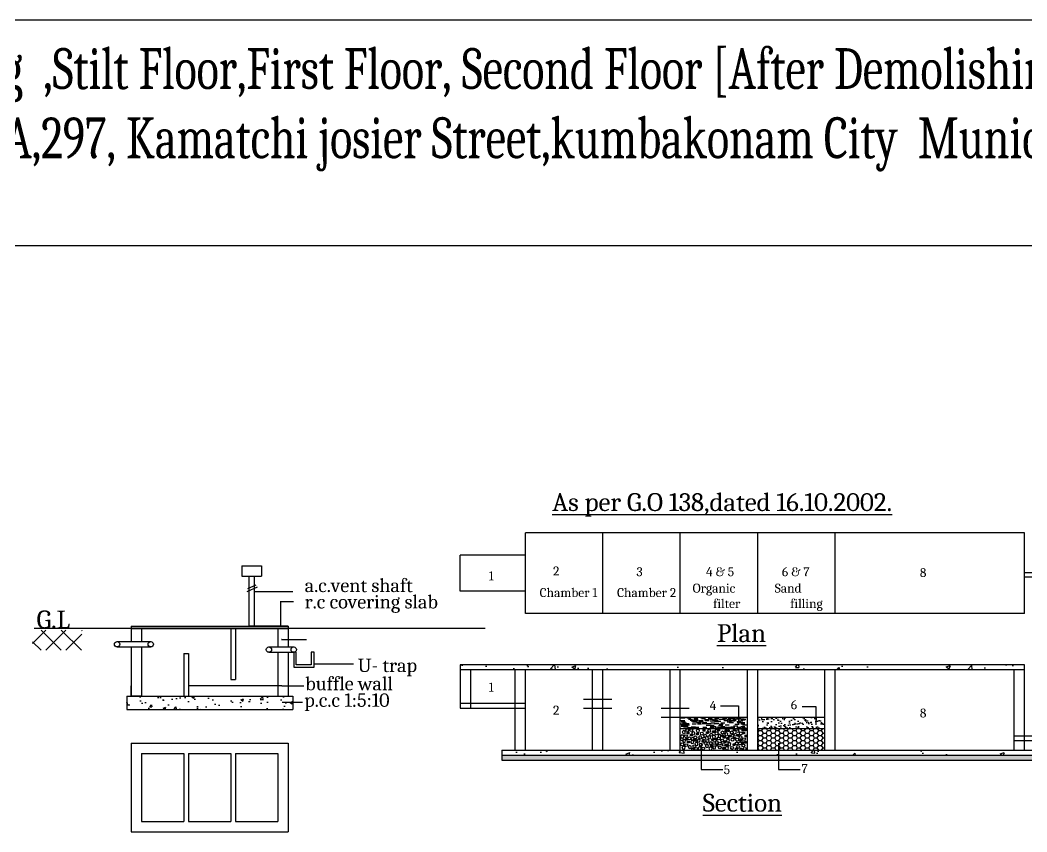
# Model space of a CAD drawing. Header units: metres. Extents: x 54 to 230, y 9 to 104.
# Drawn here: x 103.3 to 125.8, y 85.84 to 103.97 of the extents above; entities that cross this region are included whole.
import ezdxf

# ---------------------------------------------------------------- set-up
doc = ezdxf.new("R2010")
doc.units = ezdxf.units.M
doc.header["$MEASUREMENT"] = 0
doc.styles.get("Standard").update_dxf_attribs({"font": 'Cambria.ttf'})
pattern_1 = [(37.5, (346.41695, -555.58679), (-0.004800094, 0.146823971), [0, -0.115824, 0, -0.12954, 0, -0.123825]), (7.5, (346.41695, -555.58679), (0.134856985, 0.21504753), [0, -0.062484, 0, -0.104394, 0, -0.040005]), (327.5, (346.32322, -555.58679), (0.23729771, 0.000431155), [0, -0.0381, 0, -0.13716, 0, -0.17907]), (317.5, (346.32322, -555.58679), (0.229066936, 0.0668788), [0, -0.01905, 0, -0.089916, 0, -0.10287])]
pattern_2 = [(0, (346.416946, -555.58679), (0.09525, 0.0549926), [0.0635, -0.127]), (120, (346.416946, -555.58679), (-0.0952499886, 0.0549926197), [0.0635, -0.127]), (60, (346.416946, -555.58679), (1.14e-08, 0.1099852197), [-0.127, 0.0635])]
pattern_3 = [(37.5, (412.24594, -519.65578), (-0.004800094, 0.146823971), [0, -0.115824, 0, -0.12954, 0, -0.123825]), (7.5, (412.24594, -519.65578), (0.134856985, 0.21504753), [0, -0.062484, 0, -0.104394, 0, -0.040005]), (327.5, (412.15222, -519.65578), (0.23729771, 0.000431155), [0, -0.0381, 0, -0.13716, 0, -0.17907]), (317.5, (412.15222, -519.65578), (0.229066936, 0.0668788), [0, -0.01905, 0, -0.089916, 0, -0.10287])]
pattern_4 = [(50, (412.24594, -519.6558), (0.91092334, -0.0796954), [0.09525, -1.04775]), (355, (412.2459, -519.6558), (-0.1762141, 0.9552832), [0.0762, -0.8382]), (100.451, (412.32185, -519.6624), (0.7347125, 0.8755834), [0.08095, -0.89045]), (46.1842, (412.2459, -519.4018), (1.3553952, -0.2102116), [0.142875, -1.571625]), (96.6356, (412.3589, -519.4193), (1.1870212, 1.2371278), [0.121425, -1.335675]), (351.184, (412.246, -519.4018), (1.187023, 1.2371256), [0.1143, -1.2573]), (21, (412.37294, -519.4653), (0.7580744, -0.5113276), [0.09525, -1.04775]), (326, (412.3729, -519.4653), (0.3090101, 0.9209398), [0.0762, -0.8382]), (71.4514, (412.4361, -519.5079), (1.0670825, 0.4096143), [0.08095, -0.89045]), (37.5, (412.24594, -519.65578), (0.01544302, 0.4227752), [0, -0.82804, 0, -0.8509, 0, -0.841375]), (7.5, (412.24594, -519.65578), (0.3340983, 0.50090287), [0, -0.48514, 0, -0.80899, 0, -0.320675]), (327.5, (411.96273, -519.65578), (0.67795298, -0.02864372), [0, -0.3175, 0, -0.9906, 0, -1.31445]), (317.5, (411.83573, -519.6558), (0.7406459, 0.12713246), [0, -0.41275, 0, -0.65786, 0, -0.93345])]

msp = doc.modelspace()

# ---------------------------------------------------------------- hatches: boundary and pattern name
h = msp.add_hatch()
h.set_pattern_fill('ANSI37', color=0, scale=0.1, style=0)
h.set_pattern_definition([(45, (80.70144, 63.12683), (-0.2245064, 0.2245064), []), (135, (80.70144, 63.12683), (-0.2245064, -0.2245064), [])])
h.paths.add_polyline_path([(104.685, 90.344), (103.581, 90.344), (103.581, 89.896), (104.685, 89.896)])
msp.add_hatch(color=0).paths.add_polyline_path([(109.295, 90.431), (105.785, 90.431), (105.785, 90.39), (109.295, 90.39)])
h = msp.add_hatch()
h.set_pattern_fill('AR-CONC', color=0, scale=0.005, style=0)
h.set_pattern_definition(pattern_4)
h.paths.add_polyline_path([(113.137, 89.571), (113.137, 89.461), (125.747, 89.461), (125.747, 89.571)])
h.paths.add_polyline_path([(114.067, 87.661), (114.067, 87.551), (126.047, 87.551), (126.047, 87.661)])
h = msp.add_hatch()
h.set_pattern_fill('AR-CONC', color=0, scale=0.005, style=0)
h.set_pattern_definition(pattern_4)
h.paths.add_polyline_path([(113.137, 89.571), (113.137, 89.461), (125.747, 89.461), (125.747, 89.571)])
h.paths.add_polyline_path([(114.067, 87.661), (114.067, 87.551), (126.047, 87.551), (126.047, 87.661)])
h = msp.add_hatch()
h.set_pattern_fill('AR-CONC', color=0, scale=0.003, style=0)
h.set_pattern_definition([(50, (242.9019, -550.4057), (0.546554, -0.04781726), [0.05715, -0.62865]), (355, (242.9019, -550.4057), (-0.1057285, 0.57316993), [0.04572, -0.50292]), (100.451, (242.94745, -550.4097), (0.4408275, 0.52535006), [0.04857, -0.53427]), (46.1842, (242.9019, -550.2533), (0.8132371, -0.126127), [0.085725, -0.942975]), (96.6356, (242.9697, -550.2638), (0.7122127, 0.7422767), [0.072855, -0.801405]), (351.184, (242.9019, -550.2533), (0.7122138, 0.7422754), [0.06858, -0.75438]), (21, (242.9781, -550.2914), (0.45484464, -0.30679656), [0.05715, -0.62865]), (326, (242.9781, -550.2914), (0.1854061, 0.5525639), [0.04572, -0.50292]), (71.4514, (243.016, -550.31697), (0.64024947, 0.24576857), [0.04857, -0.53427]), (37.5, (242.9019, -550.4057), (0.00926581, 0.253665117), [0, -0.496824, 0, -0.51054, 0, -0.504825]), (7.5, (242.9019, -550.4057), (0.20045899, 0.30054172), [0, -0.291084, 0, -0.485394, 0, -0.192405]), (327.5, (242.73198, -550.4057), (0.406771786, -0.01718623), [0, -0.1905, 0, -0.59436, 0, -0.78867]), (317.5, (242.65578, -550.4057), (0.44438754, 0.07627947), [0, -0.24765, 0, -0.394716, 0, -0.56007])])
h.paths.add_polyline_path([(109.395, 88.87), (105.685, 88.87), (105.685, 88.57), (109.395, 88.57)])
at = {"ltscale": 0.05}
h = msp.add_hatch(dxfattribs=at)
h.set_pattern_fill('AR-SAND', color=0, scale=0.003, style=0)
h.set_pattern_definition(pattern_1)
h.paths.add_polyline_path([(119.787, 88.402), (119.787, 88.146), (121.287, 88.146), (121.287, 88.402)])
h = msp.add_hatch(dxfattribs=at)
h.set_pattern_fill('AR-SAND', color=0, scale=0.003, style=0)
h.set_pattern_definition(pattern_1)
h.paths.add_polyline_path([(119.787, 88.402), (119.787, 88.146), (121.287, 88.146), (121.287, 88.402)])
h = msp.add_hatch(dxfattribs=at)
h.set_pattern_fill('HONEY', color=0, scale=0.02, style=0)
h.set_pattern_definition(pattern_2)
h.paths.add_polyline_path([(119.787, 88.146), (119.787, 87.661), (121.287, 87.661), (121.287, 88.146)])
h = msp.add_hatch(dxfattribs=at)
h.set_pattern_fill('HONEY', color=0, scale=0.02, style=0)
h.set_pattern_definition(pattern_2)
h.paths.add_polyline_path([(119.787, 88.146), (119.787, 87.661), (121.287, 87.661), (121.287, 88.146)])
h = msp.add_hatch()
h.set_pattern_fill('AR-SAND', color=0, scale=0.003, style=0)
h.set_pattern_definition(pattern_3)
h.paths.add_polyline_path([(126.047, 87.551), (114.067, 87.551), (114.067, 87.441), (126.047, 87.441)])
h = msp.add_hatch()
h.set_pattern_fill('AR-SAND', color=0, scale=0.003, style=0)
h.set_pattern_definition(pattern_3)
h.paths.add_polyline_path([(126.047, 87.551), (114.067, 87.551), (114.067, 87.441), (126.047, 87.441)])

# ---------------------------------------------------------------- linework, layer by layer
at = {"color": 0, "lineweight": 25, "ltscale": 0.25}
for p, q in [((185.798, 103.972), (54.043, 103.972)), ((163.726, 98.934), (54.043, 98.934))]:
    msp.add_line(p, q, dxfattribs=at)
at = {"color": 0}
for p, q in [((114.597, 90.718), (114.597, 92.518)), ((125.747, 92.518), (114.597, 92.518)), ((114.597, 90.718), (114.597, 92.518)), ((125.747, 92.518), (114.597, 92.518)), ((116.327, 90.718), (116.327, 92.518)), ((116.327, 90.718), (116.327, 92.518)), ((118.057, 90.718), (118.057, 92.518)), ((118.057, 90.718), (118.057, 92.518)), ((119.787, 90.718), (119.787, 92.518)), ((119.787, 90.718), (119.787, 92.518)), ((121.517, 90.718), (121.517, 92.518)), ((121.517, 90.718), (121.517, 92.518)), ((125.747, 90.718), (125.747, 92.518)), ((113.137, 91.218), (113.137, 92.018)), ((114.597, 92.018), (113.137, 92.018)), ((113.137, 91.218), (113.137, 92.018)), ((114.597, 92.018), (113.137, 92.018)), ((108.261, 91.78), (108.261, 91.55)), ((108.261, 91.78), (108.695, 91.78)), ((108.695, 91.78), (108.695, 91.55)), ((125.747, 91.635), (126.1, 91.635)), ((108.261, 91.55), (108.695, 91.55)), ((108.392, 91.273), (108.577, 91.358)), ((108.418, 90.431), (108.418, 91.55)), ((108.538, 90.431), (108.538, 91.55)), ((108.695, 91.55), (108.695, 91.558)), ((125.747, 91.535), (126.093, 91.535)), ((108.376, 91.212), (108.607, 91.312)), ((108.538, 91.212), (109.4, 91.212)), ((114.597, 91.218), (113.137, 91.218)), ((114.597, 91.218), (113.137, 91.218)), ((109.131, 90.438), (109.131, 90.99)), ((109.131, 90.982), (109.415, 90.982)), ((125.747, 90.718), (114.597, 90.718)), ((125.747, 90.718), (114.597, 90.718)), ((103.617, 90.39), (113.693, 90.39)), ((105.785, 90.431), (105.785, 90.09)), ((105.785, 90.431), (109.295, 90.431)), ((105.785, 90.381), (109.295, 90.381)), ((106.015, 90.381), (106.015, 90.09)), ((107.54, 90.431), (109.295, 90.431)), ((108.015, 90.39), (108.015, 89.24)), ((108.115, 90.39), (108.115, 89.24)), ((109.295, 90.431), (108.418, 90.431)), ((109.065, 90.381), (109.065, 89.97)), ((109.295, 90.431), (109.295, 89.97)), ((105.47, 90.09), (106.222, 90.09)), ((109.154, 90.139), (109.145, 90.139)), ((109.145, 90.139), (109.702, 90.139)), ((105.47, 89.97), (106.222, 89.97)), ((105.785, 89.97), (105.785, 88.87)), ((106.015, 89.97), (106.015, 88.87)), ((106.965, 89.821), (107.065, 89.821)), ((106.965, 89.821), (106.965, 88.87)), ((107.065, 89.821), (107.065, 88.87)), ((108.863, 89.97), (109.417, 89.97)), ((108.863, 89.85), (109.417, 89.85)), ((109.065, 89.85), (109.065, 88.87)), ((109.295, 89.85), (109.295, 88.87)), ((109.417, 89.85), (109.417, 89.517)), ((109.475, 89.85), (109.417, 89.85)), ((109.475, 89.567), (109.475, 89.85)), ((109.875, 89.85), (109.808, 89.85)), ((109.808, 89.85), (109.808, 89.567)), ((109.875, 89.517), (109.875, 89.85)), ((109.808, 89.567), (109.475, 89.567)), ((109.89, 89.591), (110.752, 89.591)), ((113.137, 89.571), (113.137, 88.601)), ((125.747, 89.571), (113.137, 89.571)), ((113.137, 89.571), (113.137, 88.601)), ((125.747, 89.571), (113.137, 89.571)), ((125.747, 87.661), (125.747, 89.571)), ((109.417, 89.517), (109.875, 89.517)), ((125.747, 89.461), (113.137, 89.461)), ((125.747, 89.461), (113.137, 89.461)), ((113.367, 89.461), (113.367, 88.601)), ((113.367, 89.461), (113.367, 88.601)), ((114.367, 87.661), (114.367, 89.461)), ((114.367, 87.661), (114.367, 89.461)), ((114.597, 87.661), (114.597, 89.461)), ((114.597, 87.661), (114.597, 89.461)), ((116.097, 87.661), (116.097, 89.461)), ((116.097, 87.661), (116.097, 89.461)), ((116.327, 87.661), (116.327, 89.461)), ((116.327, 87.661), (116.327, 89.461)), ((117.827, 87.661), (117.827, 89.461)), ((117.827, 87.661), (117.827, 89.461)), ((118.057, 87.661), (118.057, 89.461)), ((118.057, 87.661), (118.057, 89.461)), ((119.557, 87.661), (119.557, 89.461)), ((119.557, 87.661), (119.557, 89.461)), ((119.787, 87.661), (119.787, 89.461)), ((119.787, 87.661), (119.787, 89.461)), ((121.287, 87.661), (121.287, 89.461)), ((121.287, 87.661), (121.287, 89.461)), ((121.517, 87.661), (121.517, 89.461)), ((121.517, 87.661), (121.517, 89.461)), ((125.517, 87.661), (125.517, 89.461)), ((125.517, 87.661), (125.517, 89.461)), ((105.785, 88.87), (105.785, 89.101)), ((109.15, 89.102), (107.065, 89.102)), ((108.015, 89.24), (108.115, 89.24)), ((109.15, 89.102), (109.646, 89.102)), ((105.685, 88.87), (105.685, 88.57)), ((105.685, 88.87), (109.395, 88.87)), ((105.785, 88.87), (106.015, 88.87)), ((106.015, 88.87), (105.785, 88.87)), ((109.16, 88.734), (109.615, 88.734)), ((109.395, 88.87), (109.395, 88.57)), ((113.137, 88.711), (114.597, 88.711)), ((113.137, 88.711), (114.597, 88.711)), ((115.897, 88.801), (116.527, 88.801)), ((115.897, 88.801), (116.527, 88.801)), ((105.685, 88.57), (109.395, 88.57)), ((113.137, 88.601), (114.597, 88.601)), ((113.137, 88.601), (114.597, 88.601)), ((115.897, 88.601), (116.527, 88.601)), ((115.897, 88.601), (116.527, 88.601)), ((117.627, 88.601), (118.257, 88.601)), ((117.627, 88.601), (118.257, 88.601)), ((117.627, 88.401), (118.257, 88.401)), ((117.627, 88.401), (118.257, 88.401)), ((118.057, 88.401), (119.557, 88.401)), ((118.057, 88.401), (119.557, 88.401)), ((119.787, 88.402), (121.287, 88.402)), ((119.787, 88.402), (121.287, 88.402)), ((118.057, 88.146), (119.557, 88.146)), ((118.057, 88.146), (119.557, 88.146)), ((119.787, 88.146), (121.287, 88.146)), ((119.787, 88.146), (121.287, 88.146)), ((125.517, 87.981), (125.993, 87.981)), ((125.517, 87.981), (125.993, 87.981)), ((105.785, 87.82), (105.785, 85.84)), ((105.785, 87.82), (109.295, 87.82)), ((109.295, 87.82), (109.295, 85.84)), ((118.522, 87.82), (118.522, 87.235)), ((118.522, 87.82), (118.522, 87.235)), ((120.252, 87.82), (120.252, 87.235)), ((120.252, 87.82), (120.252, 87.235)), ((125.517, 87.881), (126.093, 87.881)), ((125.517, 87.881), (126.093, 87.881)), ((106.015, 87.59), (106.015, 86.07)), ((106.015, 87.59), (106.965, 87.59)), ((106.965, 87.59), (106.965, 86.07)), ((107.065, 87.59), (107.065, 86.07)), ((107.065, 87.59), (108.015, 87.59)), ((108.015, 87.59), (108.015, 86.07)), ((108.115, 87.59), (108.115, 86.07)), ((108.115, 87.59), (109.065, 87.59)), ((109.065, 87.59), (109.065, 86.07)), ((114.067, 87.661), (114.067, 87.441)), ((114.067, 87.661), (126.047, 87.661)), ((114.067, 87.661), (114.067, 87.441)), ((114.067, 87.661), (126.047, 87.661)), ((114.067, 87.551), (126.047, 87.551)), ((114.067, 87.551), (126.047, 87.551)), ((114.067, 87.441), (126.047, 87.441)), ((114.067, 87.441), (126.047, 87.441)), ((118.522, 87.235), (119.008, 87.235)), ((118.522, 87.235), (119.008, 87.235)), ((120.252, 87.235), (120.737, 87.235)), ((120.252, 87.235), (120.737, 87.235)), ((106.015, 86.07), (106.965, 86.07)), ((107.065, 86.07), (108.015, 86.07)), ((108.115, 86.07), (109.065, 86.07)), ((105.785, 85.84), (109.295, 85.84))]:
    msp.add_line(p, q, dxfattribs=at)
at = {"color": 0, "ltscale": 0.05}
for p, q in [((118.955, 88.653), (119.359, 88.653)), ((118.955, 88.653), (119.359, 88.653)), ((119.359, 88.653), (119.359, 88.234)), ((119.359, 88.653), (119.359, 88.234)), ((120.782, 88.638), (121.085, 88.638)), ((120.782, 88.638), (121.085, 88.638)), ((121.085, 88.638), (121.085, 88.234)), ((121.085, 88.638), (121.085, 88.234)), ((118.065, 88.325), (118.158, 88.325)), ((118.065, 88.325), (118.158, 88.325)), ((118.072, 88.385), (118.165, 88.385)), ((118.072, 88.385), (118.165, 88.385)), ((118.072, 88.254), (118.165, 88.254)), ((118.072, 88.254), (118.165, 88.254)), ((118.074, 88.201), (118.168, 88.201)), ((118.074, 88.201), (118.168, 88.201)), ((118.077, 88.301), (118.17, 88.301)), ((118.077, 88.301), (118.17, 88.301)), ((118.079, 88.225), (118.172, 88.225)), ((118.079, 88.225), (118.172, 88.225)), ((118.105, 88.275), (118.199, 88.275)), ((118.105, 88.275), (118.199, 88.275)), ((118.141, 88.201), (118.235, 88.201)), ((118.141, 88.201), (118.235, 88.201)), ((118.16, 88.263), (118.254, 88.263)), ((118.16, 88.263), (118.254, 88.263)), ((118.165, 88.234), (118.259, 88.234)), ((118.165, 88.234), (118.259, 88.234)), ((118.201, 88.385), (118.295, 88.385)), ((118.201, 88.385), (118.295, 88.385)), ((118.24, 88.357), (118.333, 88.357)), ((118.24, 88.357), (118.333, 88.357)), ((118.275, 88.335), (118.369, 88.335)), ((118.275, 88.335), (118.369, 88.335)), ((118.297, 88.321), (118.39, 88.321)), ((118.297, 88.321), (118.39, 88.321)), ((118.321, 88.249), (118.414, 88.249)), ((118.321, 88.249), (118.414, 88.249)), ((118.333, 88.294), (118.426, 88.294)), ((118.333, 88.294), (118.426, 88.294)), ((118.357, 88.376), (118.45, 88.376)), ((118.357, 88.376), (118.45, 88.376)), ((118.359, 88.342), (118.453, 88.342)), ((118.359, 88.342), (118.453, 88.342)), ((118.362, 88.359), (118.455, 88.359)), ((118.362, 88.359), (118.455, 88.359)), ((118.388, 88.321), (118.482, 88.321)), ((118.388, 88.321), (118.482, 88.321)), ((118.419, 88.285), (118.513, 88.285)), ((118.419, 88.285), (118.513, 88.285)), ((118.438, 88.251), (118.532, 88.251)), ((118.438, 88.251), (118.532, 88.251)), ((118.477, 88.328), (118.57, 88.328)), ((118.477, 88.328), (118.57, 88.328)), ((118.482, 88.299), (118.575, 88.299)), ((118.482, 88.299), (118.575, 88.299)), ((118.498, 88.392), (118.592, 88.392)), ((118.498, 88.392), (118.592, 88.392)), ((118.529, 88.371), (118.623, 88.371)), ((118.529, 88.371), (118.623, 88.371)), ((118.546, 88.258), (118.64, 88.258)), ((118.546, 88.258), (118.64, 88.258)), ((118.553, 88.285), (118.647, 88.285)), ((118.553, 88.285), (118.647, 88.285)), ((118.599, 88.349), (118.692, 88.349)), ((118.599, 88.349), (118.692, 88.349)), ((118.608, 88.328), (118.702, 88.328)), ((118.608, 88.328), (118.702, 88.328)), ((118.637, 88.223), (118.731, 88.223)), ((118.637, 88.223), (118.731, 88.223)), ((118.649, 88.258), (118.743, 88.258)), ((118.649, 88.258), (118.743, 88.258)), ((118.673, 88.225), (118.767, 88.225)), ((118.673, 88.225), (118.767, 88.225)), ((118.674, 88.225), (118.768, 88.225)), ((118.674, 88.225), (118.768, 88.225)), ((118.676, 88.371), (118.769, 88.371)), ((118.676, 88.371), (118.769, 88.371)), ((118.707, 88.359), (118.8, 88.359)), ((118.707, 88.359), (118.8, 88.359)), ((118.721, 88.225), (118.815, 88.225)), ((118.721, 88.225), (118.815, 88.225)), ((118.722, 88.318), (118.816, 88.318)), ((118.722, 88.318), (118.816, 88.318)), ((118.738, 88.275), (118.831, 88.275)), ((118.738, 88.275), (118.831, 88.275)), ((118.774, 88.34), (118.867, 88.34)), ((118.774, 88.34), (118.867, 88.34)), ((118.81, 88.261), (118.903, 88.261)), ((118.81, 88.261), (118.903, 88.261)), ((118.812, 88.333), (118.906, 88.333)), ((118.812, 88.333), (118.906, 88.333)), ((118.819, 88.309), (118.913, 88.309)), ((118.819, 88.309), (118.913, 88.309)), ((118.821, 88.309), (118.914, 88.309)), ((118.821, 88.309), (118.914, 88.309)), ((118.822, 88.373), (118.915, 88.373)), ((118.822, 88.373), (118.915, 88.373)), ((118.824, 88.266), (118.918, 88.266)), ((118.824, 88.266), (118.918, 88.266)), ((118.867, 88.309), (118.961, 88.309)), ((118.867, 88.309), (118.961, 88.309)), ((118.913, 88.223), (119.006, 88.223)), ((118.913, 88.223), (119.006, 88.223)), ((118.922, 88.244), (119.016, 88.244)), ((118.922, 88.244), (119.016, 88.244)), ((118.925, 88.354), (119.018, 88.354)), ((118.925, 88.354), (119.018, 88.354)), ((118.961, 88.278), (119.054, 88.278)), ((118.961, 88.278), (119.054, 88.278)), ((118.973, 88.354), (119.066, 88.354)), ((118.973, 88.354), (119.066, 88.354)), ((119.001, 88.373), (119.095, 88.373)), ((119.001, 88.373), (119.095, 88.373)), ((119.028, 88.325), (119.121, 88.325)), ((119.028, 88.325), (119.121, 88.325)), ((119.057, 88.23), (119.15, 88.23)), ((119.057, 88.23), (119.15, 88.23)), ((119.095, 88.349), (119.188, 88.349)), ((119.095, 88.349), (119.188, 88.349)), ((119.107, 88.299), (119.2, 88.299)), ((119.107, 88.299), (119.2, 88.299)), ((119.116, 88.373), (119.21, 88.373)), ((119.116, 88.373), (119.21, 88.373)), ((119.136, 88.328), (119.229, 88.328)), ((119.136, 88.328), (119.229, 88.328)), ((119.152, 88.28), (119.246, 88.28)), ((119.152, 88.28), (119.246, 88.28)), ((119.188, 88.383), (119.282, 88.383)), ((119.188, 88.383), (119.282, 88.383)), ((119.188, 88.318), (119.282, 88.318)), ((119.188, 88.318), (119.282, 88.318)), ((119.212, 88.333), (119.306, 88.333)), ((119.212, 88.333), (119.306, 88.333)), ((119.234, 88.361), (119.327, 88.361)), ((119.234, 88.361), (119.327, 88.361)), ((119.248, 88.206), (119.342, 88.206)), ((119.248, 88.206), (119.342, 88.206)), ((119.275, 88.246), (119.368, 88.246)), ((119.275, 88.246), (119.368, 88.246)), ((119.282, 88.366), (119.375, 88.366)), ((119.282, 88.366), (119.375, 88.366)), ((119.315, 88.373), (119.409, 88.373)), ((119.315, 88.373), (119.409, 88.373)), ((119.32, 88.306), (119.413, 88.306)), ((119.32, 88.306), (119.413, 88.306)), ((119.325, 88.282), (119.418, 88.282)), ((119.325, 88.282), (119.418, 88.282)), ((119.344, 88.368), (119.437, 88.368)), ((119.344, 88.368), (119.437, 88.368)), ((119.361, 88.323), (119.454, 88.323)), ((119.361, 88.323), (119.454, 88.323)), ((119.363, 88.282), (119.457, 88.282)), ((119.363, 88.282), (119.457, 88.282)), ((119.392, 88.368), (119.485, 88.368)), ((119.392, 88.368), (119.485, 88.368)), ((119.409, 88.282), (119.502, 88.282)), ((119.409, 88.282), (119.502, 88.282)), ((119.409, 88.254), (119.502, 88.254)), ((119.409, 88.254), (119.502, 88.254)), ((119.416, 88.34), (119.509, 88.34)), ((119.416, 88.34), (119.509, 88.34)), ((119.428, 88.359), (119.521, 88.359)), ((119.428, 88.359), (119.521, 88.359)), ((119.445, 88.232), (119.538, 88.232)), ((119.445, 88.232), (119.538, 88.232)), ((118.122, 88.148), (118.216, 88.148)), ((118.122, 88.148), (118.216, 88.148)), ((118.125, 88.187), (118.218, 88.187)), ((118.125, 88.187), (118.218, 88.187)), ((118.218, 88.172), (118.311, 88.172)), ((118.218, 88.172), (118.311, 88.172)), ((118.302, 88.189), (118.395, 88.189)), ((118.302, 88.189), (118.395, 88.189)), ((118.321, 88.165), (118.414, 88.165)), ((118.321, 88.165), (118.414, 88.165)), ((118.381, 88.177), (118.474, 88.177)), ((118.381, 88.177), (118.474, 88.177)), ((118.558, 88.179), (118.652, 88.179)), ((118.558, 88.179), (118.652, 88.179)), ((118.714, 88.167), (118.807, 88.167)), ((118.714, 88.167), (118.807, 88.167)), ((118.723, 88.191), (118.817, 88.191)), ((118.723, 88.191), (118.817, 88.191)), ((118.769, 88.191), (118.862, 88.191)), ((118.769, 88.191), (118.862, 88.191)), ((118.831, 88.167), (118.925, 88.167)), ((118.831, 88.167), (118.925, 88.167)), ((118.889, 88.184), (118.982, 88.184)), ((118.889, 88.184), (118.982, 88.184)), ((118.908, 88.17), (119.001, 88.17)), ((118.908, 88.17), (119.001, 88.17)), ((118.93, 88.179), (119.023, 88.179)), ((118.93, 88.179), (119.023, 88.179)), ((118.962, 88.194), (119.055, 88.194)), ((118.962, 88.194), (119.055, 88.194)), ((119.006, 88.179), (119.1, 88.179)), ((119.006, 88.179), (119.1, 88.179)), ((119.025, 88.167), (119.119, 88.167)), ((119.025, 88.167), (119.119, 88.167)), ((119.1, 88.172), (119.193, 88.172)), ((119.1, 88.172), (119.193, 88.172)), ((119.114, 88.177), (119.207, 88.177)), ((119.114, 88.177), (119.207, 88.177)), ((119.183, 88.189), (119.277, 88.189)), ((119.183, 88.189), (119.277, 88.189)), ((119.186, 88.163), (119.279, 88.163)), ((119.186, 88.163), (119.279, 88.163)), ((119.322, 88.179), (119.416, 88.179)), ((119.322, 88.179), (119.416, 88.179)), ((119.332, 88.144), (119.425, 88.144)), ((119.332, 88.144), (119.425, 88.144)), ((119.409, 88.191), (119.502, 88.191)), ((119.409, 88.191), (119.502, 88.191)), ((119.433, 88.165), (119.526, 88.165)), ((119.433, 88.165), (119.526, 88.165))]:
    msp.add_line(p, q, dxfattribs=at)
for points in [[(118.061, 87.974), (118.081, 87.935), (118.125, 87.942), (118.132, 87.986), (118.092, 88.006)], [(118.061, 87.974), (118.081, 87.935), (118.125, 87.942), (118.132, 87.986), (118.092, 88.006)], [(118.097, 88.072), (118.118, 88.032), (118.162, 88.04), (118.168, 88.084), (118.128, 88.104)], [(118.097, 88.072), (118.118, 88.032), (118.162, 88.04), (118.168, 88.084), (118.128, 88.104)], [(118.209, 88.066), (118.247, 88.066), (118.247, 88.029), (118.209, 88.029)], [(118.209, 88.066), (118.247, 88.066), (118.247, 88.029), (118.209, 88.029)], [(118.286, 88.019), (118.323, 88.019), (118.323, 87.982), (118.286, 87.982)], [(118.286, 88.019), (118.323, 88.019), (118.323, 87.982), (118.286, 87.982)], [(118.307, 88.046), (118.328, 88.007), (118.372, 88.015), (118.378, 88.059), (118.338, 88.078)], [(118.307, 88.046), (118.328, 88.007), (118.372, 88.015), (118.378, 88.059), (118.338, 88.078)], [(118.413, 88.101), (118.433, 88.061), (118.477, 88.069), (118.484, 88.113), (118.444, 88.133)], [(118.413, 88.101), (118.433, 88.061), (118.477, 88.069), (118.484, 88.113), (118.444, 88.133)], [(118.42, 88.041), (118.457, 88.041), (118.457, 88.004), (118.42, 88.004)], [(118.42, 88.041), (118.457, 88.041), (118.457, 88.004), (118.42, 88.004)], [(118.463, 87.956), (118.484, 87.916), (118.528, 87.924), (118.534, 87.968), (118.494, 87.988)], [(118.463, 87.956), (118.484, 87.916), (118.528, 87.924), (118.534, 87.968), (118.494, 87.988)], [(118.565, 88.124), (118.602, 88.124), (118.602, 88.087), (118.565, 88.087)], [(118.565, 88.124), (118.602, 88.124), (118.602, 88.087), (118.565, 88.087)], [(118.641, 88.077), (118.679, 88.077), (118.679, 88.04), (118.641, 88.04)], [(118.641, 88.077), (118.679, 88.077), (118.679, 88.04), (118.641, 88.04)], [(118.663, 88.104), (118.684, 88.065), (118.728, 88.073), (118.734, 88.117), (118.694, 88.136)], [(118.663, 88.104), (118.684, 88.065), (118.728, 88.073), (118.734, 88.117), (118.694, 88.136)], [(118.663, 87.956), (118.684, 87.916), (118.728, 87.924), (118.734, 87.968), (118.694, 87.988)], [(118.663, 87.956), (118.684, 87.916), (118.728, 87.924), (118.734, 87.968), (118.694, 87.988)], [(118.772, 87.967), (118.793, 87.927), (118.836, 87.935), (118.843, 87.979), (118.803, 87.999)], [(118.772, 87.967), (118.793, 87.927), (118.836, 87.935), (118.843, 87.979), (118.803, 87.999)], [(118.775, 88.099), (118.813, 88.099), (118.813, 88.062), (118.775, 88.062)], [(118.775, 88.099), (118.813, 88.099), (118.813, 88.062), (118.775, 88.062)], [(118.895, 88.132), (118.933, 88.132), (118.933, 88.094), (118.895, 88.094)], [(118.895, 88.132), (118.933, 88.132), (118.933, 88.094), (118.895, 88.094)], [(118.895, 87.988), (118.916, 87.949), (118.96, 87.957), (118.966, 88.001), (118.926, 88.02)], [(118.895, 87.988), (118.916, 87.949), (118.96, 87.957), (118.966, 88.001), (118.926, 88.02)], [(118.983, 88.01), (119.021, 88.01), (119.021, 87.972), (118.983, 87.972)], [(118.983, 88.01), (119.021, 88.01), (119.021, 87.972), (118.983, 87.972)], [(119.047, 88.025), (119.068, 87.985), (119.112, 87.993), (119.118, 88.037), (119.078, 88.057)], [(119.047, 88.025), (119.068, 87.985), (119.112, 87.993), (119.118, 88.037), (119.078, 88.057)], [(119.058, 88.118), (119.096, 88.118), (119.096, 88.08), (119.058, 88.08)], [(119.058, 88.118), (119.096, 88.118), (119.096, 88.08), (119.058, 88.08)], [(119.113, 88.121), (119.15, 88.121), (119.15, 88.083), (119.113, 88.083)], [(119.113, 88.121), (119.15, 88.121), (119.15, 88.083), (119.113, 88.083)], [(119.138, 87.998), (119.176, 87.998), (119.176, 87.96), (119.138, 87.96)], [(119.138, 87.998), (119.176, 87.998), (119.176, 87.96), (119.138, 87.96)], [(119.242, 88.13), (119.279, 88.13), (119.279, 88.093), (119.242, 88.093)], [(119.242, 88.13), (119.279, 88.13), (119.279, 88.093), (119.242, 88.093)], [(119.325, 88.018), (119.363, 88.018), (119.363, 87.98), (119.325, 87.98)], [(119.325, 88.018), (119.363, 88.018), (119.363, 87.98), (119.325, 87.98)], [(119.436, 88.132), (119.473, 88.132), (119.473, 88.094), (119.436, 88.094)], [(119.436, 88.132), (119.473, 88.132), (119.473, 88.094), (119.436, 88.094)], [(119.45, 88.068), (119.488, 88.068), (119.488, 88.03), (119.45, 88.03)], [(119.45, 88.068), (119.488, 88.068), (119.488, 88.03), (119.45, 88.03)], [(119.488, 88.134), (119.525, 88.134), (119.525, 88.097), (119.488, 88.097)], [(119.488, 88.134), (119.525, 88.134), (119.525, 88.097), (119.488, 88.097)], [(119.505, 88.001), (119.542, 88.001), (119.542, 87.964), (119.505, 87.964)], [(119.505, 88.001), (119.542, 88.001), (119.542, 87.964), (119.505, 87.964)], [(118.093, 87.724), (118.114, 87.685), (118.158, 87.692), (118.164, 87.736), (118.124, 87.756)], [(118.093, 87.724), (118.114, 87.685), (118.158, 87.692), (118.164, 87.736), (118.124, 87.756)], [(118.104, 87.872), (118.125, 87.833), (118.169, 87.841), (118.175, 87.885), (118.135, 87.904)], [(118.104, 87.872), (118.125, 87.833), (118.169, 87.841), (118.175, 87.885), (118.135, 87.904)], [(118.174, 87.926), (118.212, 87.926), (118.212, 87.889), (118.174, 87.889)], [(118.174, 87.926), (118.212, 87.926), (118.212, 87.889), (118.174, 87.889)], [(118.217, 87.867), (118.254, 87.867), (118.254, 87.83), (118.217, 87.83)], [(118.217, 87.867), (118.254, 87.867), (118.254, 87.83), (118.217, 87.83)], [(118.231, 87.738), (118.252, 87.699), (118.296, 87.707), (118.302, 87.751), (118.262, 87.77)], [(118.231, 87.738), (118.252, 87.699), (118.296, 87.707), (118.302, 87.751), (118.262, 87.77)], [(118.286, 87.851), (118.306, 87.811), (118.35, 87.819), (118.357, 87.863), (118.317, 87.883)], [(118.286, 87.851), (118.306, 87.811), (118.35, 87.819), (118.357, 87.863), (118.317, 87.883)], [(118.38, 87.811), (118.401, 87.772), (118.445, 87.779), (118.451, 87.823), (118.411, 87.843)], [(118.38, 87.811), (118.401, 87.772), (118.445, 87.779), (118.451, 87.823), (118.411, 87.843)], [(118.383, 87.905), (118.42, 87.905), (118.42, 87.868), (118.383, 87.868)], [(118.383, 87.905), (118.42, 87.905), (118.42, 87.868), (118.383, 87.868)], [(118.431, 87.883), (118.452, 87.844), (118.495, 87.852), (118.502, 87.896), (118.462, 87.915)], [(118.431, 87.883), (118.452, 87.844), (118.495, 87.852), (118.502, 87.896), (118.462, 87.915)], [(118.543, 87.878), (118.581, 87.878), (118.581, 87.841), (118.543, 87.841)], [(118.543, 87.878), (118.581, 87.878), (118.581, 87.841), (118.543, 87.841)], [(118.616, 87.76), (118.637, 87.721), (118.68, 87.728), (118.687, 87.772), (118.647, 87.792)], [(118.616, 87.76), (118.637, 87.721), (118.68, 87.728), (118.687, 87.772), (118.647, 87.792)], [(118.733, 87.78), (118.771, 87.78), (118.771, 87.743), (118.733, 87.743)], [(118.733, 87.78), (118.771, 87.78), (118.771, 87.743), (118.733, 87.743)], [(118.764, 87.914), (118.802, 87.914), (118.802, 87.877), (118.764, 87.877)], [(118.764, 87.914), (118.802, 87.914), (118.802, 87.877), (118.764, 87.877)], [(118.775, 87.731), (118.796, 87.692), (118.84, 87.699), (118.846, 87.744), (118.806, 87.763)], [(118.775, 87.731), (118.796, 87.692), (118.84, 87.699), (118.846, 87.744), (118.806, 87.763)], [(118.833, 87.935), (118.871, 87.935), (118.871, 87.897), (118.833, 87.897)], [(118.833, 87.935), (118.871, 87.935), (118.871, 87.897), (118.833, 87.897)], [(118.858, 87.789), (118.896, 87.789), (118.896, 87.751), (118.858, 87.751)], [(118.858, 87.789), (118.896, 87.789), (118.896, 87.751), (118.858, 87.751)], [(119.018, 87.969), (119.056, 87.969), (119.056, 87.931), (119.018, 87.931)], [(119.018, 87.969), (119.056, 87.969), (119.056, 87.931), (119.018, 87.931)], [(119.033, 87.876), (119.071, 87.876), (119.071, 87.839), (119.033, 87.839)], [(119.033, 87.876), (119.071, 87.876), (119.071, 87.839), (119.033, 87.839)], [(119.075, 87.797), (119.113, 87.797), (119.113, 87.76), (119.075, 87.76)], [(119.075, 87.797), (119.113, 87.797), (119.113, 87.76), (119.075, 87.76)], [(119.084, 87.88), (119.105, 87.84), (119.148, 87.848), (119.155, 87.892), (119.115, 87.912)], [(119.084, 87.88), (119.105, 87.84), (119.148, 87.848), (119.155, 87.892), (119.115, 87.912)], [(119.1, 87.951), (119.138, 87.951), (119.138, 87.914), (119.1, 87.914)], [(119.1, 87.951), (119.138, 87.951), (119.138, 87.914), (119.1, 87.914)], [(119.116, 87.804), (119.137, 87.764), (119.181, 87.772), (119.187, 87.816), (119.147, 87.836)], [(119.116, 87.804), (119.137, 87.764), (119.181, 87.772), (119.187, 87.816), (119.147, 87.836)], [(119.24, 87.806), (119.277, 87.806), (119.277, 87.768), (119.24, 87.768)], [(119.24, 87.806), (119.277, 87.806), (119.277, 87.768), (119.24, 87.768)], [(119.254, 87.951), (119.292, 87.951), (119.292, 87.914), (119.254, 87.914)], [(119.254, 87.951), (119.292, 87.951), (119.292, 87.914), (119.254, 87.914)], [(119.388, 87.905), (119.425, 87.905), (119.425, 87.868), (119.388, 87.868)], [(119.388, 87.905), (119.425, 87.905), (119.425, 87.868), (119.388, 87.868)], [(119.442, 87.851), (119.479, 87.851), (119.479, 87.814), (119.442, 87.814)], [(119.442, 87.851), (119.479, 87.851), (119.479, 87.814), (119.442, 87.814)], [(119.494, 87.86), (119.531, 87.86), (119.531, 87.822), (119.494, 87.822)], [(119.494, 87.86), (119.531, 87.86), (119.531, 87.822), (119.494, 87.822)], [(118.316, 87.706), (118.354, 87.706), (118.354, 87.668), (118.316, 87.668)], [(118.316, 87.706), (118.354, 87.706), (118.354, 87.668), (118.316, 87.668)], [(118.449, 87.709), (118.47, 87.67), (118.514, 87.678), (118.52, 87.722), (118.48, 87.741)], [(118.449, 87.709), (118.47, 87.67), (118.514, 87.678), (118.52, 87.722), (118.48, 87.741)], [(118.695, 87.706), (118.716, 87.667), (118.76, 87.674), (118.766, 87.718), (118.726, 87.738)], [(118.695, 87.706), (118.716, 87.667), (118.76, 87.674), (118.766, 87.718), (118.726, 87.738)], [(119.004, 87.722), (119.042, 87.722), (119.042, 87.685), (119.004, 87.685)], [(119.004, 87.722), (119.042, 87.722), (119.042, 87.685), (119.004, 87.685)], [(119.062, 87.713), (119.083, 87.674), (119.127, 87.681), (119.133, 87.725), (119.093, 87.745)], [(119.062, 87.713), (119.083, 87.674), (119.127, 87.681), (119.133, 87.725), (119.093, 87.745)], [(119.288, 87.706), (119.325, 87.706), (119.325, 87.668), (119.288, 87.668)], [(119.288, 87.706), (119.325, 87.706), (119.325, 87.668), (119.288, 87.668)], [(119.396, 87.706), (119.434, 87.706), (119.434, 87.668), (119.396, 87.668)], [(119.396, 87.706), (119.434, 87.706), (119.434, 87.668), (119.396, 87.668)]]:
    msp.add_lwpolyline(points, close=True, dxfattribs=at)
at = {"color": 0}
for centre in [(105.47, 90.03), (106.222, 90.03), (108.863, 89.91), (109.417, 89.91)]:
    msp.add_circle(centre, 0.06, dxfattribs=at)
at = {"color": 0, "ltscale": 0.05}
for centre in [(118.183, 87.975), (118.183, 87.975), (118.213, 88.112), (118.213, 88.112), (118.301, 88.112), (118.301, 88.112), (118.393, 87.95), (118.393, 87.95), (118.538, 88.033), (118.538, 88.033), (118.614, 87.986), (118.614, 87.986), (118.749, 88.008), (118.749, 88.008), (118.868, 88.041), (118.868, 88.041), (118.872, 88.099), (118.872, 88.099), (119.002, 88.062), (119.002, 88.062), (119.206, 88.062), (119.206, 88.062), (119.222, 87.987), (119.222, 87.987), (119.289, 88.008), (119.289, 88.008), (119.333, 88.088), (119.333, 88.088), (119.402, 87.957), (119.402, 87.957), (119.409, 88.041), (119.409, 88.041), (118.088, 87.908), (118.088, 87.908), (118.101, 87.795), (118.101, 87.795), (118.19, 87.776), (118.19, 87.776), (118.259, 87.928), (118.259, 87.928), (118.33, 87.92), (118.33, 87.92), (118.371, 87.754), (118.371, 87.754), (118.516, 87.787), (118.516, 87.787), (118.588, 87.924), (118.588, 87.924), (118.622, 87.82), (118.622, 87.82), (118.661, 87.87), (118.661, 87.87), (118.738, 87.823), (118.738, 87.823), (118.814, 87.824), (118.814, 87.824), (118.872, 87.845), (118.872, 87.845), (118.915, 87.925), (118.915, 87.925), (118.941, 87.725), (118.941, 87.725), (118.943, 87.812), (118.943, 87.812), (118.992, 87.878), (118.992, 87.878), (119.028, 87.783), (119.028, 87.783), (119.213, 87.715), (119.213, 87.715), (119.224, 87.899), (119.224, 87.899), (119.318, 87.816), (119.318, 87.816), (119.329, 87.899), (119.329, 87.899), (119.347, 87.736), (119.347, 87.736), (119.391, 87.816), (119.391, 87.816), (119.467, 87.769), (119.467, 87.769), (119.478, 87.91), (119.478, 87.91), (118.409, 87.695), (118.409, 87.695), (118.568, 87.699), (118.568, 87.699), (119.497, 87.695), (119.497, 87.695)]:
    msp.add_circle(centre, 0.0325, dxfattribs=at)

# ---------------------------------------------------------------- texts
at = {"color": 0, "width": 0.75}
for s, p in [('Plan showing the Proposed Construction of R.C.C Roofed Commericial  Complex Building  ,Stilt Floor,First Floor, Second Floor [After Demolishing The Exis Building] ', (66.407, 102.433)), ('In  Ward No. :02,Block No:05,Old Door No:26,27,28,New Door No:61,63, T.S No: 294,296/A,297, Kamatchi josier Street,kumbakonam City  Municipal Corporation,', (66.465, 100.887))]:
    msp.add_text(s, height=0.9144, dxfattribs=at).set_placement(p)
at = {"color": 0}
for s, height, p in [('1', 0.2, (113.778, 91.458)), ('1', 0.2, (113.778, 91.458)), ('2', 0.2, (115.213, 91.568)), ('2', 0.2, (115.213, 91.568)), ('3', 0.2, (117.076, 91.551)), ('3', 0.2, (117.076, 91.551)), ('4 & 5', 0.2, (118.631, 91.551)), ('4 & 5', 0.2, (118.631, 91.551)), ('6 & 7', 0.2, (120.327, 91.551)), ('6 & 7', 0.2, (120.327, 91.551)), ('8', 0.2, (123.411, 91.532)), ('8', 0.2, (123.411, 91.532)), ('a.c.vent shaft', 0.3, (109.662, 91.196)), ('Organic ', 0.2, (118.332, 91.184)), ('Organic ', 0.2, (118.332, 91.184)), ('Sand', 0.2, (120.167, 91.184)), ('Sand', 0.2, (120.167, 91.184)), ('r.c covering slab', 0.3, (109.662, 90.83)), ('Chamber 1', 0.2, (114.914, 91.085)), ('Chamber 1', 0.2, (114.914, 91.085)), ('Chamber 2', 0.2, (116.644, 91.085)), ('Chamber 2', 0.2, (116.644, 91.085)), ('filter', 0.2, (118.791, 90.84)), ('filter', 0.2, (118.791, 90.84)), ('filling', 0.2, (120.512, 90.84)), ('filling', 0.2, (120.512, 90.84)), ('G.L', 0.4, (103.671, 90.384)), ('U- trap', 0.3, (110.847, 89.41)), ('buffle wall', 0.3, (109.674, 89.002)), ('1', 0.2, (113.778, 88.971)), ('1', 0.2, (113.778, 88.971)), ('p.c.c 1:5:10', 0.3, (109.653, 88.633)), ('2', 0.2, (115.213, 88.461)), ('2', 0.2, (115.213, 88.461)), ('3', 0.2, (117.076, 88.444)), ('3', 0.2, (117.076, 88.444)), ('4', 0.2, (118.714, 88.562)), ('4', 0.2, (118.714, 88.562)), ('6', 0.2, (120.526, 88.58)), ('6', 0.2, (120.526, 88.58)), ('8', 0.2, (123.411, 88.395)), ('8', 0.2, (123.411, 88.395)), ('5', 0.2, (119.026, 87.129)), ('7', 0.2, (120.765, 87.153))]:
    msp.add_text(s, height=height, dxfattribs=at).set_placement(p)
at = {"color": 0, "ltscale": 0.04, "char_height": 0.4, "width": 10.7178, "attachment_point": 1}
for s, insert in [('{\\LAs per G.O 138,dated 16.10.2002.}', (115.192, 93.406)), ('{\\LAs per G.O 138,dated 16.10.2002.}', (115.192, 93.406)), ('{\\LPlan}', (118.875, 90.479)), ('{\\LPlan}', (118.875, 90.479)), ('{\\LSection}', (118.557, 86.691)), ('{\\LSection}', (118.557, 86.691))]:
    msp.add_mtext(s, dxfattribs=dict(at, insert=insert))

doc.saveas('drawing.dxf')
